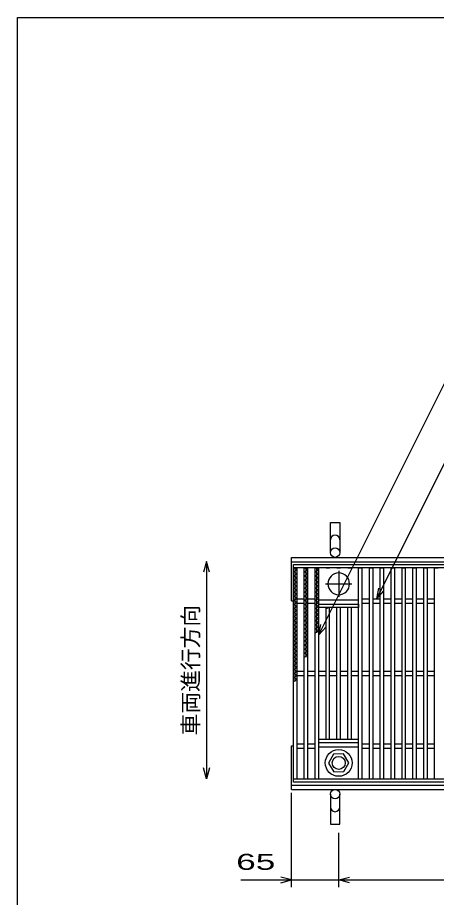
# Model space of a CAD drawing. Units: millimetres, scale not verified. Extents: x -1820 to 1731, y -1282 to 1054.
# Drawn here: x -1729 to -1150, y -160 to 1054 of the extents above; entities that cross this region are included whole.
import ezdxf
from ezdxf.enums import TextEntityAlignment as Align

# ---------------------------------------------------------------- set-up
doc = ezdxf.new("R2010")
doc.units = ezdxf.units.MM
doc.header["$LTSCALE"] = 10
doc.linetypes.add('CHAIN', pattern=[18.5, 12, -1.5, 3.5, -1.5])
for name, color, linetype, lineweight in [('0_2', 150, 'Continuous', 25), ('16', 3, 'Continuous', 25), ('19', 6, 'Continuous', 25), ('22', 4, 'Continuous', 25)]:
    doc.layers.add(name, color=color, linetype=linetype, lineweight=lineweight)
doc.styles.add('ベクトル', font='')
doc.styles.get('ベクトル').set_extended_font_data('ベクトル')

msp = doc.modelspace()

# ---------------------------------------------------------------- linework, layer by layer
at = {"layer": '0_2'}
for p, q in [((-1729, -1146.5), (-1729, 1053.5)), ((-1729, 1053.5), (1731, 1053.5))]:
    msp.add_line(p, q, dxfattribs=at)
at = {"layer": '16'}
for p, q in [((-1348, 299), (-353, 299)), ((-1348, 294.5), (-1348, 299)), ((-353, 294.5), (-1348, 294.5)), ((-1348, 3.5), (-1348, 294.5)), ((-1348, 294.5), (-1343, 294.5)), ((-1343, 291.7), (-1348, 294.5)), ((-1348, 288.9), (-1343, 291.7)), ((-1345.5, 137.7), (-1345.5, 294.5)), ((-1343, 3.5), (-1343, 294.5)), ((-1333, 3.5), (-1333, 294.5)), ((-1333, 294.5), (-1328, 294.5)), ((-1328, 291.7), (-1333, 294.5)), ((-1333, 288.9), (-1328, 291.7)), ((-1330.5, 171.3), (-1330.5, 294.5)), ((-1328, 3.5), (-1328, 294.5)), ((-1318, 3.5), (-1318, 294.5)), ((-1318, 294.5), (-1313, 294.5)), ((-1313, 291.7), (-1318, 294.5)), ((-1318, 288.9), (-1313, 291.7)), ((-1315.5, 204.9), (-1315.5, 294.5)), ((-1313, 3.5), (-1313, 294.5)), ((-1303, 294.5), (-1298, 294.5)), ((-1288, 294.5), (-1283, 294.5)), ((-1273, 294.5), (-1268, 294.5)), ((-1258, 3.5), (-1258, 294.5)), ((-1258, 294.5), (-1253, 294.5)), ((-1253, 3.5), (-1253, 294.5)), ((-1243, 3.5), (-1243, 294.5)), ((-1243, 294.5), (-1238, 294.5)), ((-1238, 3.5), (-1238, 294.5)), ((-1228, 3.5), (-1228, 294.5)), ((-1228, 294.5), (-1223, 294.5)), ((-1223, 3.5), (-1223, 294.5)), ((-1213, 3.5), (-1213, 294.5)), ((-1213, 294.5), (-1208, 294.5)), ((-1208, 3.5), (-1208, 294.5)), ((-1198, 3.5), (-1198, 294.5)), ((-1198, 294.5), (-1193, 294.5)), ((-1193, 3.5), (-1193, 294.5)), ((-1183, 3.5), (-1183, 294.5)), ((-1183, 294.5), (-1178, 294.5)), ((-1178, 3.5), (-1178, 294.5)), ((-1168, 3.5), (-1168, 294.5)), ((-1168, 294.5), (-1163, 294.5)), ((-1163, 3.5), (-1163, 294.5)), ((-1153, 3.5), (-1153, 294.5)), ((-1153, 294.5), (-1148, 294.5)), ((-1343, 286.1), (-1348, 288.9)), ((-1348, 283.3), (-1343, 286.1)), ((-1343, 280.5), (-1348, 283.3)), ((-1348, 277.7), (-1343, 280.5)), ((-1328, 286.1), (-1333, 288.9)), ((-1333, 283.3), (-1328, 286.1)), ((-1328, 280.5), (-1333, 283.3)), ((-1333, 277.7), (-1328, 280.5)), ((-1313, 286.1), (-1318, 288.9)), ((-1318, 283.3), (-1313, 286.1)), ((-1313, 280.5), (-1318, 283.3)), ((-1318, 277.7), (-1313, 280.5)), ((-1343, 274.9), (-1348, 277.7)), ((-1348, 272.1), (-1343, 274.9)), ((-1343, 269.3), (-1348, 272.1)), ((-1348, 266.5), (-1343, 269.3)), ((-1328, 274.9), (-1333, 277.7)), ((-1333, 272.1), (-1328, 274.9)), ((-1328, 269.3), (-1333, 272.1)), ((-1333, 266.5), (-1328, 269.3)), ((-1313, 274.9), (-1318, 277.7)), ((-1318, 272.1), (-1313, 274.9)), ((-1313, 269.3), (-1318, 272.1)), ((-1318, 266.5), (-1313, 269.3)), ((-1343, 263.7), (-1348, 266.5)), ((-1348, 260.9), (-1343, 263.7)), ((-1343, 258.1), (-1348, 260.9)), ((-1348, 255.3), (-1343, 258.1)), ((-1343, 252.5), (-1348, 255.3)), ((-1328, 263.7), (-1333, 266.5)), ((-1333, 260.9), (-1328, 263.7)), ((-1328, 258.1), (-1333, 260.9)), ((-1333, 255.3), (-1328, 258.1)), ((-1328, 252.5), (-1333, 255.3)), ((-1313, 263.7), (-1318, 266.5)), ((-1318, 260.9), (-1313, 263.7)), ((-1313, 258.1), (-1318, 260.9)), ((-1318, 255.3), (-1313, 258.1)), ((-1313, 252.5), (-1318, 255.3)), ((-1348, 249.7), (-1343, 252.5)), ((-1343, 246.9), (-1348, 249.7)), ((-1348, 244.1), (-1343, 246.9)), ((-1343, 241.3), (-1348, 244.1)), ((-1343, 252), (-1333, 252)), ((-1343, 246), (-1333, 246)), ((-1333, 249.7), (-1328, 252.5)), ((-1328, 246.9), (-1333, 249.7)), ((-1333, 244.1), (-1328, 246.9)), ((-1328, 241.3), (-1333, 244.1)), ((-1328, 252), (-1318, 252)), ((-1328, 246), (-1318, 246)), ((-1318, 249.7), (-1313, 252.5)), ((-1313, 246.9), (-1318, 249.7)), ((-1318, 244.1), (-1313, 246.9)), ((-1313, 241.3), (-1318, 244.1)), ((-1313, 250.5), (-1258, 250.5)), ((-1313, 244.5), (-1258, 244.5)), ((-1313, 240), (-1313, 244.5)), ((-1258, 244.5), (-1258, 240)), ((-1253, 252), (-1243, 252)), ((-1253, 246), (-1243, 246)), ((-1238, 252), (-1228, 252)), ((-1238, 246), (-1228, 246)), ((-1223, 252), (-1213, 252)), ((-1223, 246), (-1213, 246)), ((-1208, 252), (-1198, 252)), ((-1208, 246), (-1198, 246)), ((-1193, 252), (-1183, 252)), ((-1193, 246), (-1183, 246)), ((-1178, 252), (-1168, 252)), ((-1178, 246), (-1168, 246)), ((-1163, 252), (-1153, 252)), ((-1163, 246), (-1153, 246)), ((-1348, 238.5), (-1343, 241.3)), ((-1343, 235.7), (-1348, 238.5)), ((-1348, 232.9), (-1343, 235.7)), ((-1343, 230.1), (-1348, 232.9)), ((-1333, 238.5), (-1328, 241.3)), ((-1328, 235.7), (-1333, 238.5)), ((-1333, 232.9), (-1328, 235.7)), ((-1328, 230.1), (-1333, 232.9)), ((-1318, 238.5), (-1313, 241.3)), ((-1313, 235.7), (-1318, 238.5)), ((-1318, 232.9), (-1313, 235.7)), ((-1313, 230.1), (-1318, 232.9)), ((-1258, 240), (-1313, 240)), ((-1303, 58), (-1303, 240)), ((-1303, 238.5), (-1300.3, 240)), ((-1300.5, 238.5), (-1300.5, 240)), ((-1298, 58), (-1298, 240)), ((-1288, 58), (-1288, 240)), ((-1283, 58), (-1283, 240)), ((-1273, 58), (-1273, 240)), ((-1268, 58), (-1268, 240)), ((-1348, 227.3), (-1343, 230.1)), ((-1343, 224.5), (-1348, 227.3)), ((-1348, 221.7), (-1343, 224.5)), ((-1343, 218.9), (-1348, 221.7)), ((-1348, 216.1), (-1343, 218.9)), ((-1333, 227.3), (-1328, 230.1)), ((-1328, 224.5), (-1333, 227.3)), ((-1333, 221.7), (-1328, 224.5)), ((-1328, 218.9), (-1333, 221.7)), ((-1333, 216.1), (-1328, 218.9)), ((-1318, 227.3), (-1313, 230.1)), ((-1313, 224.5), (-1318, 227.3)), ((-1318, 221.7), (-1313, 224.5)), ((-1313, 218.9), (-1318, 221.7)), ((-1318, 216.1), (-1313, 218.9)), ((-1343, 213.3), (-1348, 216.1)), ((-1348, 210.5), (-1343, 213.3)), ((-1343, 207.7), (-1348, 210.5)), ((-1348, 204.9), (-1343, 207.7)), ((-1328, 213.3), (-1333, 216.1)), ((-1333, 210.5), (-1328, 213.3)), ((-1328, 207.7), (-1333, 210.5)), ((-1333, 204.9), (-1328, 207.7)), ((-1313, 213.3), (-1318, 216.1)), ((-1318, 210.5), (-1313, 213.3)), ((-1313, 207.7), (-1318, 210.5)), ((-1318, 204.9), (-1313, 207.7)), ((-1343, 202.1), (-1348, 204.9)), ((-1348, 199.3), (-1343, 202.1)), ((-1343, 196.5), (-1348, 199.3)), ((-1348, 193.7), (-1343, 196.5)), ((-1328, 202.1), (-1333, 204.9)), ((-1333, 199.3), (-1328, 202.1)), ((-1328, 196.5), (-1333, 199.3)), ((-1333, 193.7), (-1328, 196.5)), ((-1343, 190.9), (-1348, 193.7)), ((-1348, 188.1), (-1343, 190.9)), ((-1343, 185.3), (-1348, 188.1)), ((-1348, 182.5), (-1343, 185.3)), ((-1343, 179.7), (-1348, 182.5)), ((-1328, 190.9), (-1333, 193.7)), ((-1333, 188.1), (-1328, 190.9)), ((-1328, 185.3), (-1333, 188.1)), ((-1333, 182.5), (-1328, 185.3)), ((-1328, 179.7), (-1333, 182.5)), ((-1348, 176.9), (-1343, 179.7)), ((-1343, 174.1), (-1348, 176.9)), ((-1348, 171.3), (-1343, 174.1)), ((-1343, 168.5), (-1348, 171.3)), ((-1333, 176.9), (-1328, 179.7)), ((-1328, 174.1), (-1333, 176.9)), ((-1333, 171.3), (-1328, 174.1)), ((-1348, 165.7), (-1343, 168.5)), ((-1343, 162.9), (-1348, 165.7)), ((-1348, 160.1), (-1343, 162.9)), ((-1343, 157.3), (-1348, 160.1)), ((-1348, 154.5), (-1343, 157.3)), ((-1343, 151.7), (-1348, 154.5)), ((-1348, 148.9), (-1343, 151.7)), ((-1343, 146.1), (-1348, 148.9)), ((-1348, 143.3), (-1343, 146.1)), ((-1343, 152), (-1333, 152)), ((-1343, 146), (-1333, 146)), ((-1328, 152), (-1318, 152)), ((-1328, 146), (-1318, 146)), ((-1313, 152), (-1303, 152)), ((-1313, 146), (-1303, 146)), ((-1298, 152), (-1288, 152)), ((-1298, 146), (-1288, 146)), ((-1283, 152), (-1273, 152)), ((-1283, 146), (-1273, 146)), ((-1268, 152), (-1258, 152)), ((-1268, 146), (-1258, 146)), ((-1253, 152), (-1243, 152)), ((-1253, 146), (-1243, 146)), ((-1238, 152), (-1228, 152)), ((-1238, 146), (-1228, 146)), ((-1223, 152), (-1213, 152)), ((-1223, 146), (-1213, 146)), ((-1208, 152), (-1198, 152)), ((-1208, 146), (-1198, 146)), ((-1193, 152), (-1183, 152)), ((-1193, 146), (-1183, 146)), ((-1178, 152), (-1168, 152)), ((-1178, 146), (-1168, 146)), ((-1163, 152), (-1153, 152)), ((-1163, 146), (-1153, 146)), ((-1343, 140.5), (-1348, 143.3)), ((-1348, 137.7), (-1343, 140.5)), ((-1343, 52), (-1333, 52)), ((-1328, 52), (-1318, 52)), ((-1313, 58), (-1258, 58)), ((-1313, 53.5), (-1313, 58)), ((-1313, 53.5), (-1258, 53.5)), ((-1258, 53.5), (-1258, 58)), ((-1253, 52), (-1243, 52)), ((-1238, 52), (-1228, 52)), ((-1223, 52), (-1213, 52)), ((-1208, 52), (-1198, 52)), ((-1193, 52), (-1183, 52)), ((-1178, 52), (-1168, 52)), ((-1163, 52), (-1153, 52)), ((-1343, 46), (-1333, 46)), ((-1328, 46), (-1318, 46)), ((-1313, 47.5), (-1258, 47.5)), ((-1292.8, 37.5), (-1299.5, 25.2)), ((-1278.8, 37.8), (-1292.8, 37.5)), ((-1271.5, 25.5), (-1278.8, 37.8)), ((-1253, 46), (-1243, 46)), ((-1238, 46), (-1228, 46)), ((-1223, 46), (-1213, 46)), ((-1208, 46), (-1198, 46)), ((-1193, 46), (-1183, 46)), ((-1178, 46), (-1168, 46)), ((-1163, 46), (-1153, 46)), ((-1299.5, 25.2), (-1292.2, 13.2)), ((-1278.2, 13.6), (-1271.5, 25.8)), ((-1292.2, 13.2), (-1278.2, 13.6)), ((-1348, 3.5), (-353, 3.5)), ((-1348, -1), (-1348, 3.5)), ((-1348, 3.5), (-1343, 3.5)), ((-1333, 3.5), (-1328, 3.5)), ((-1318, 3.5), (-1313, 3.5)), ((-1303, 3.5), (-1298, 3.5)), ((-1288, 3.5), (-1283, 3.5)), ((-1273, 3.5), (-1268, 3.5)), ((-1258, 3.5), (-1253, 3.5)), ((-1243, 3.5), (-1238, 3.5)), ((-1228, 3.5), (-1223, 3.5)), ((-1213, 3.5), (-1208, 3.5)), ((-1198, 3.5), (-1193, 3.5)), ((-1183, 3.5), (-1178, 3.5)), ((-1168, 3.5), (-1163, 3.5)), ((-1153, 3.5), (-1148, 3.5)), ((-353, -1), (-1348, -1))]:
    msp.add_line(p, q, dxfattribs=at)
at = {"layer": '16', "linetype": 'CHAIN'}
for p, q in [((-1285.5, 290.5), (-1285.5, 254.5)), ((-1303.5, 272.5), (-1267.5, 272.5))]:
    msp.add_line(p, q, dxfattribs=at)
at = {"layer": '16'}
for radius in [18.5, 9]:
    msp.add_circle((-1285.5, 25.5), radius, dxfattribs=at)
for start, end in [(90, 270), (270, 90)]:
    msp.add_arc((-1285.5, 272.5), 15, start, end, dxfattribs=at)
at = {"layer": '19'}
for p, q in [((-1297, 315.5), (-1297, 357.1)), ((-1297, 357.1), (-1284, 357.1)), ((-1284, 357.1), (-1284, 315.5)), ((-1350.5, 309), (-350.5, 309)), ((-1350.5, 249), (-1350.5, 309)), ((-1350.5, 303), (-350.5, 303)), ((-1350.5, 249), (-1348, 249)), ((-1350.5, -11), (-1350.5, 49)), ((-1350.5, 49), (-1348, 49)), ((-1350.5, -5), (-350.5, -5)), ((-1350.5, -11), (-350.5, -11)), ((-1297, -17.5), (-1297, -59.1)), ((-1284, -59.1), (-1284, -17.5)), ((-1297, -59.1), (-1284, -59.1))]:
    msp.add_line(p, q, dxfattribs=at)
for centre in [(-1290.5, 315.5), (-1290.5, -17.5)]:
    msp.add_circle(centre, 6.5, dxfattribs=at)
for centre, start, end in [((-1290.5, 333.3), 0, 180), ((-1290.5, -35.3), 180, 0)]:
    msp.add_arc(centre, 6.5, start, end, dxfattribs=at)
at = {"layer": '22'}
for p, q in [((-1313, 202), (-1120.2, 587.5)), ((-1233, 252), (-1087.8, 542.5)), ((-1468, 303.5), (-1472, 288.5)), ((-1464, 288.5), (-1468, 303.5)), ((-1468, 303.5), (-1468, 3.5)), ((-1233, 252), (-1230, 266.6)), ((-1233, 252), (-1223, 263)), ((-1313, 202), (-1310, 216.6)), ((-1313, 202), (-1303, 213)), ((-1468, 3.5), (-1472, 18.5)), ((-1464, 18.5), (-1468, 3.5)), ((-1350.5, -146), (-1350.5, -16)), ((-1285.5, -146), (-1285.5, -71)), ((-1350.5, -136), (-1365.5, -132)), ((-1285.5, -136), (-1270.5, -132)), ((-1420.5, -136), (-1350.5, -136)), ((-1365.5, -140), (-1350.5, -136)), ((-1350.5, -136), (-1285.5, -136)), ((-1270.5, -140), (-1285.5, -136)), ((-1285.5, -136), (-415.5, -136))]:
    msp.add_line(p, q, dxfattribs=at)

# ---------------------------------------------------------------- texts
at = {"layer": '22', "color": 2, "style": 'ベクトル'}
msp.add_text('車両進行方向', height=21.99, rotation=90, dxfattribs=at).set_placement((-1490, 63.5), align=Align.MIDDLE_LEFT)
at = {"layer": '22', "color": 2, "style": 'ベクトル', "width": 1.65}
msp.add_text(' 65 ', height=21.99, dxfattribs=at).set_placement((-1440.5, -111), align=Align.MIDDLE_LEFT)

doc.saveas('drawing.dxf')
